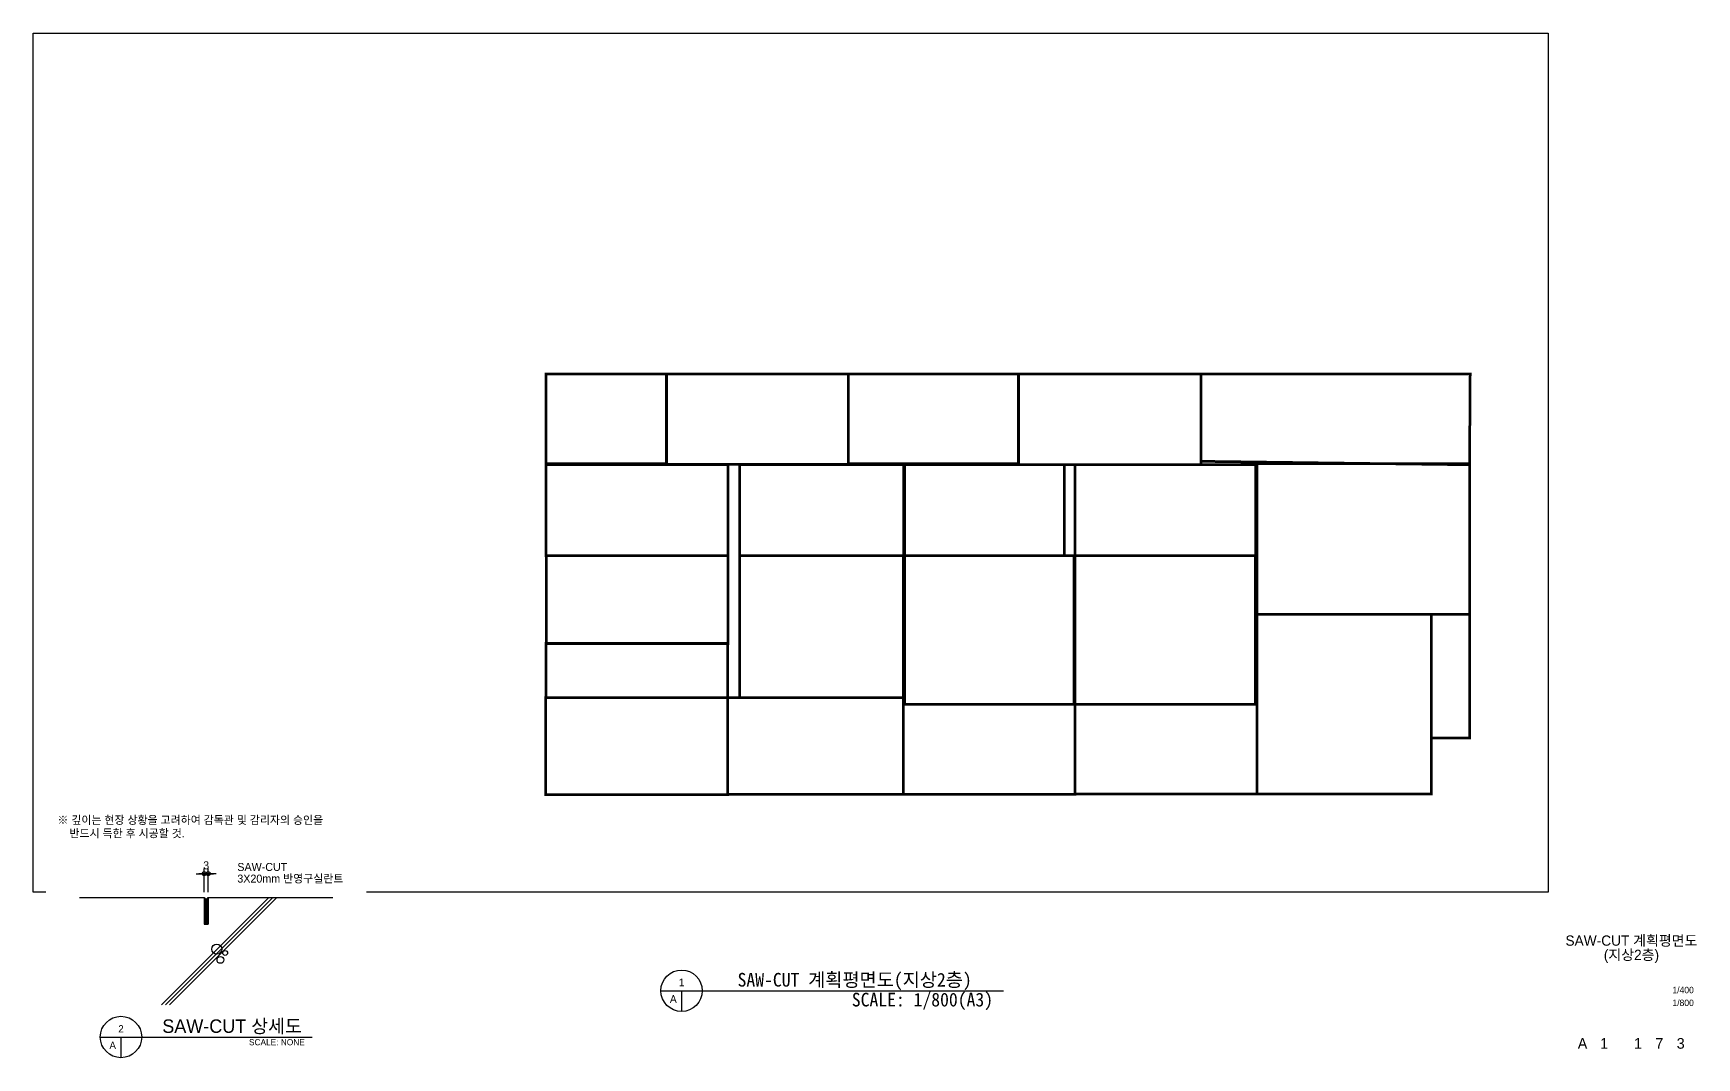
# Model space of a CAD drawing. Header units: millimetres. Extents: x -552870 to 1405794, y -1345622 to 197746.
# Drawn here: x 8000 to 319839, y -455013 to -263054 of the extents above; entities that cross this region are included whole.
import ezdxf
from ezdxf.enums import TextEntityAlignment as Align

# ---------------------------------------------------------------- set-up
doc = ezdxf.new("R2010")
doc.units = ezdxf.units.MM
doc.header["$LTSCALE"] = 1000
doc.header["$MEASUREMENT"] = 0
doc.header["$PDSIZE"] = -10
doc.layers.get('0').update_dxf_attribs({"linetype": 'CONTINUOUS'})
doc.layers.get('Defpoints').update_dxf_attribs({"color": 171, "linetype": 'CONTINUOUS'})
for name, color, linetype in [('151', 151, 'CONTINUOUS'), ('CON', 2, 'CONTINUOUS'), ('DIM', 7, 'CONTINUOUS'), ('E3', 8, 'CONTINUOUS'), ('FIN', 5, 'CONTINUOUS'), ('LED', 7, 'CONTINUOUS'), ('SYM', 7, 'CONTINUOUS'), ('TEXT', 3, 'CONTINUOUS'), ('TEXT-TITLE', 6, 'CONTINUOUS'), ('TEXT-기입', 6, 'CONTINUOUS'), ('WIPEOUT', 6, 'CONTINUOUS')]:
    doc.layers.add(name, color=color, linetype=linetype)
doc.layers.add('검수선', color=80, linetype='CONTINUOUS', lineweight=40)
doc.styles.add('CGS', font='cgse', dxfattribs={"bigfont": 'cgs'})
doc.styles.add('궁서체', font='GungsuhChe.ttf')
doc.styles.add('나눔바른고딕', font='')
doc.styles.get('나눔바른고딕').set_extended_font_data('나눔바른고딕')
doc.dimstyles.new('400 NDIM', dxfattribs={"dimscale": 400, "dimtxt": 3, "dimasz": 1, "dimexe": 2, "dimexo": 2, "dimgap": 1.5, "dimtad": 1, "dimdec": 0, "dimrnd": 0.25, "dimdsep": 46, "dimtxsty": '나눔바른고딕', "dimblk": 'DOT0', "dimcen": 1, "dimdle": 8, "dimclrd": 7, "dimclre": 7, "dimclrt": 7, "dimadec": 0, "dimazin": 0, "dimtfac": 1, "dimtdec": 0, "dimtix": 1, "dimtmove": 2, "dimatfit": 3, "dimldrblk": 'DOT0', "dimfxl": 1, "dimtolj": 1, "dimtzin": 0, "dimlwd": -1, "dimlwe": -1, "dimarcsym": 0})

# ---------------------------------------------------------------- blocks, each defined once
blk = doc.blocks.new('DOT0')
blk.add_line((-3, 0), (3, 0))
at = {"color": 6}
blk.add_circle((0, 0), 0.75, dxfattribs=at)
blk = doc.blocks.new('*D419')
at = {"layer": 'Defpoints', "color": 0, "transparency": 16777216}
for p in [(24300, -10316), (23700, -13905), (24300, -13905)]:
    blk.add_point(p, dxfattribs=at)
at = {"layer": 'DIM', "color": 7, "transparency": 16777216}
for p, q in [((23700, -13105), (23700, -9516)), ((24300, -13105), (24300, -9516)), ((23300, -10316), (22900, -10316)), ((23700, -10316), (24300, -10316)), ((24700, -10316), (25100, -10316))]:
    blk.add_line(p, q, dxfattribs=at)
at = {"layer": 'DIM', "color": 7, "transparency": 16777216, "xscale": 400, "yscale": 400, "zscale": 400}
blk.add_blockref('DOT0', (23700, -10316), dxfattribs=at)
at = {"layer": 'DIM', "color": 7, "transparency": 16777216, "xscale": 400, "yscale": 400, "zscale": 400, "rotation": 180}
blk.add_blockref('DOT0', (24300, -10316), dxfattribs=at)
at = {"layer": 'DIM', "color": 7, "transparency": 16777216, "insert": (24000, -9066), "char_height": 1200, "attachment_point": 5, "style": '나눔바른고딕'}
blk.add_mtext('\\A1;3', dxfattribs=at)
blk = doc.blocks.new('A$C4CB6089A')
at = {"layer": 'SYM'}
for p, q in [((8119.8, -34800), (39880.2, -34800)), ((11222.8, -34800), (11222.8, -37903))]:
    blk.add_line(p, q, dxfattribs=at)
blk.add_circle((11222.8, -34800), 3103, dxfattribs=at)
at = {"layer": 'TEXT', "style": '나눔바른고딕'}
blk.add_text('SAW-CUT 상세도', height=2016.97, dxfattribs=at).set_placement((17422.4, -33170.9), align=Align.MIDDLE_LEFT)
for s, p in [('2', (11222.8, -33558.8)), ('A', (9981.6, -36041.2))]:
    blk.add_text(s, height=1086.1, dxfattribs=at).set_placement(p, align=Align.MIDDLE)
blk.add_text('SCALE: NONE', height=930.909, dxfattribs=at).set_placement((38794.6, -35110.3), align=Align.TOP_RIGHT)
blk.add_wipeout([(0, 0), (0, -30000), (48000, -30000), (48000, 0)]).dxf.layer = 'WIPEOUT'
at = {"layer": 'FIN', "ltscale": 1000}
h = blk.add_hatch(dxfattribs=at)
h.set_pattern_fill('ANSI37', color=256, scale=50)
h.set_pattern_definition([(45, (-2497979.52, -916950.34), (-112.2532015, 112.2532015), []), (135, (-2497979.52, -916950.34), (-112.2532015, -112.2532015), [])])
edge = h.paths.add_edge_path()
edge.add_line((23700, -17905.3), (24300, -17905.3))
edge.add_line((24300, -17905.3), (24300, -13905.3))
edge.add_arc((24000, -13780.3), 325, 202.619865, 337.380135, ccw=False)
edge.add_line((23700, -13905.3), (23700, -17905.3))
at = {"layer": 'CON'}
for p, q in [((5000, -13905.3), (23700, -13905.3)), ((23700, -13905.3), (23700, -17905.3)), ((24300, -13905.3), (43000, -13905.3)), ((24300, -13905.3), (24300, -17905.3)), ((23700, -17905.3), (24300, -17905.3))]:
    blk.add_line(p, q, dxfattribs=at)
at = {"layer": 'E3'}
for p, q in [((33417.8, -13905.3, -605856.8), (17323.1, -30000, -605856.8)), ((34017.8, -13905.3, -605856.8), (17923.1, -30000, -605856.8)), ((34617.8, -13905.3, -605856.8), (18523.1, -30000, -605856.8))]:
    blk.add_line(p, q, dxfattribs=at)
for centre, radius in [((25594, -21625.3), 740.8), ((26850.1, -22198), 363.1), ((26127.9, -23250.3), 502.9)]:
    blk.add_circle(centre, radius, dxfattribs=at)
at = {"layer": 'FIN', "ltscale": 1000}
blk.add_arc((24000, -13780.3), 325, 202.619865, 337.380135, dxfattribs=at)
at = {"layer": 'LED', "ltscale": 0.5}
blk.add_lwpolyline([(24000, -14005.3, 0, 400, 0), (24600, -12966, 0, 0, 0), (26712.7, -9306.7, 0, 0, 0), (28468.6, -9306.7, 0, 0, 0)], format="xyseb", dxfattribs=at)
at = {"layer": 'TEXT', "style": '나눔바른고딕'}
for s, p in [('※ 깊이는 현장 상황을 고려하여 감독관 및 감리자의 승인을', (1699.5, -2270)), ('반드시 득한 후 시공할 것.', (3499.5, -4270)), ('SAW-CUT', (28673.1, -9306.7)), ('3X20mm 반영구실란트', (28673.1, -11053))]:
    blk.add_text(s, height=1200, dxfattribs=at).set_placement(p, align=Align.MIDDLE_LEFT)
at = {"layer": 'DIM'}
dim = blk.add_linear_dim(base=(24300, -10315.8), p1=(23700, -13905.3), p2=(24300, -13905.3), text='3', dimstyle='400 NDIM', dxfattribs=at)
dim.commit()
dim.dimension.update_dxf_attribs({"geometry": '*D419', "text_midpoint": (24000, -9065.8)})

msp = doc.modelspace()

# ---------------------------------------------------------------- linework, layer by layer
at = {"layer": 'Defpoints', "ltscale": 10000}
msp.add_lwpolyline([(292000, -424022), (8000, -424022), (8000, -263054), (292000, -263054)], close=True, dxfattribs=at)
at = {"layer": 'SYM'}
for p, q in [((125659, -442460), (189856, -442460)), ((129538, -442460), (129538, -446339))]:
    msp.add_line(p, q, dxfattribs=at)
msp.add_circle((129538, -442460), 3879, dxfattribs=at)
at = {"layer": '검수선', "color": 2, "ltscale": 10000, "const_width": 500}
for points in [[(126730, -326914), (104130, -326914), (104130, -343709), (126730, -343709)], [(126680, -326914), (160786, -326914), (160786, -343801), (126680, -343801)], [(160786, -326914), (192730, -326914), (192730, -343709), (160786, -343709)], [(192685, -326914), (226880, -326914), (226880, -343859), (192685, -343859)], [(226880, -326914), (277369, -326914), (277255, -343909), (226880, -343259)], [(104130, -343909), (138258, -343909), (138258, -360909), (104130, -360909)], [(140405, -343909), (171180, -343909), (171180, -360909), (140405, -360909)], [(171380, -343909), (201280, -343909), (201280, -360909), (171380, -360909)], [(203280, -343909), (237180, -343909), (237180, -360909), (203280, -360909)], [(237380, -343709), (277255, -343709), (277255, -371909), (237380, -371909)], [(104180, -360909), (138258, -360909), (138258, -377403), (104180, -377403)], [(140405, -360909), (171105, -360909), (171105, -387559), (140405, -387559)], [(171380, -360909), (203080, -360909), (203080, -388784), (171380, -388784)], [(203280, -360909), (237105, -360909), (237105, -388784), (203280, -388784)], [(237380, -371909), (270080, -371909), (270080, -405609), (237380, -405609)], [(277255, -371909), (270080, -371909), (270080, -395109), (277255, -395109)], [(104130, -377359), (138205, -377359), (138205, -387559), (104130, -387559)], [(138205, -387559), (104055, -387559), (104055, -405734), (138205, -405734)], [(138205, -387559), (171105, -387559), (171105, -405659), (138205, -405659)], [(171105, -388784), (203280, -388784), (203280, -405659), (171105, -405659)], [(203280, -388784), (237380, -388784), (237380, -405609), (203280, -405609)]]:
    msp.add_lwpolyline(points, close=True, dxfattribs=at)

# ---------------------------------------------------------------- texts
at = {"layer": 'TEXT', "style": '궁서체'}
msp.add_text('SAW-CUT 계획평면도(지상2층)', height=2560, dxfattribs=at).set_placement((140029, -441685))
at = {"layer": 'TEXT', "style": '나눔바른고딕'}
for s, p in [('1', (129538, -440909)), ('A', (127987, -444012))]:
    msp.add_text(s, height=1440, dxfattribs=at).set_placement(p, align=Align.MIDDLE)
at = {"layer": 'TEXT', "style": '궁서체'}
msp.add_text('SCALE: 1/800(A3)', height=2560, dxfattribs=at).set_placement((187922, -442848), align=Align.TOP_RIGHT)
at = {"layer": 'TEXT-TITLE', "style": '나눔바른고딕'}
for s, p in [('SAW-CUT 계획평면도', (307600, -433067)), ('(지상2층)', (307600, -435733))]:
    msp.add_text(s, height=1920, dxfattribs=at).set_placement(p, align=Align.MIDDLE_CENTER)
at = {"layer": 'TEXT-기입', "style": '나눔바른고딕'}
for s, p in [('1/400', (315281, -443288)), ('1/800', (315281, -445688))]:
    msp.add_text(s, height=1200, dxfattribs=at).set_placement(p, align=Align.BOTTOM_LEFT)
at = {"layer": 'TEXT-기입', "style": 'CGS'}
for s, p in [('A', (298431, -452328)), ('1', (302481, -452328)), ('1', (308831, -452328)), ('7', (312831, -452328)), ('3', (316831, -452328))]:
    msp.add_text(s, height=2000, dxfattribs=at).set_placement(p, align=Align.MIDDLE_CENTER)

# ---------------------------------------------------------------- next in the draw order: block references
at = {"layer": '151', "xscale": 1.25, "yscale": 1.25, "zscale": 1.25}
msp.add_blockref('A$C4CB6089A', (10414, -407634), dxfattribs=at)

doc.saveas('drawing.dxf')
